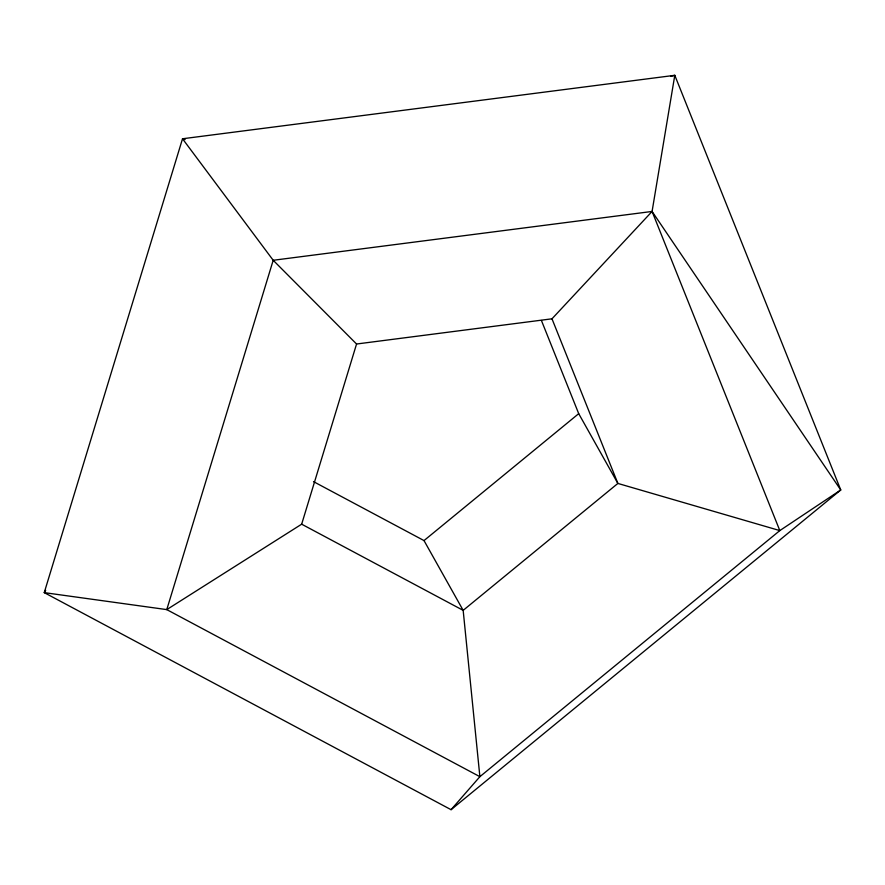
<?xml version="1.0" encoding="UTF-8"?>
<svg xmlns="http://www.w3.org/2000/svg" width="885" height="885" viewBox="0 0 885 885"><rect width="100%" height="100%" fill="white"/><g stroke="black" fill="none" stroke-linecap="round" stroke-linejoin="round"><path stroke-width="1.33" d="M451.062 809.686L479.88 776.676L779.818 530.591L652.079 211.449L674.79 75.313L182.52 138.768L44.25 592.629L451.062 809.686L840.75 489.969L674.79 75.313L670.819 76.387M45.688 590.295L44.25 592.629L166.778 609.61L301.663 524.185L356.555 344.011L273.2 260.279L182.52 138.768L185.12 139.587M356.555 344.011L551.986 318.81L652.079 211.449L840.75 489.969L779.818 530.591L617.874 483.431L578.713 413.66L541.432 320.503M313.511 481.628L424.015 540.58L578.713 413.66M652.079 211.449L273.2 260.279L166.778 609.61L479.88 776.676L463.165 610.362L424.015 540.58M301.663 524.185L463.165 610.362L617.874 483.431L551.986 318.81"/></g></svg>
